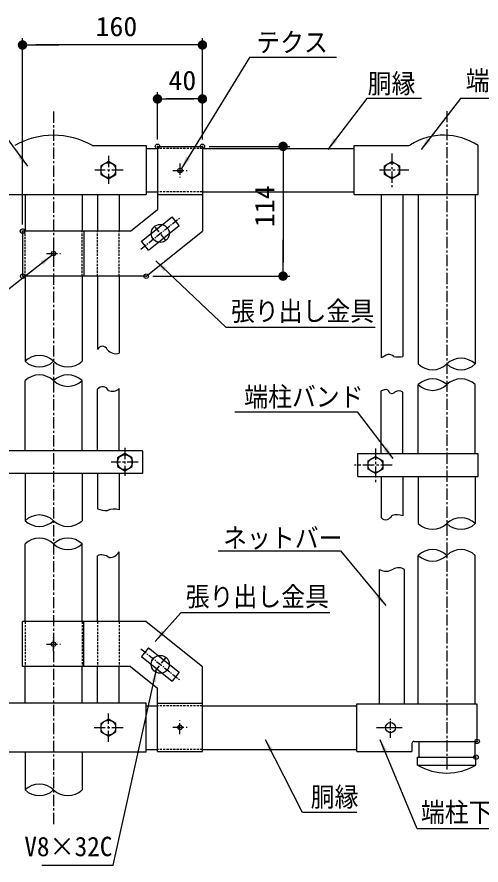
# Model space of a CAD drawing. Units: millimetres, scale not verified. Extents: x -5012 to 5012, y -3544 to 3544.
# Drawn here: x 2493 to 3526, y 217 to 2104 of the extents above; entities that cross this region are included whole.
import ezdxf
from ezdxf.enums import TextEntityAlignment as Align

# ---------------------------------------------------------------- set-up
doc = ezdxf.new("R2010")
doc.units = ezdxf.units.MM
doc.header["$LTSCALE"] = 20
doc.header["$PDMODE"] = 32
doc.header["$PDSIZE"] = 10
for name, pattern in [('USER1', [1.125, 0.75, -0.125, 0.125, -0.125]), ('USER2', [2, 1.25, -0.25, 0.25, -0.25]), ('USER3', [0.375, 0.25, -0.125])]:
    doc.linetypes.add(name, pattern=pattern)
for name, color, linetype, lineweight in [('0-0_5寸法', 1, 'Continuous', 25), ('0-2_7詳細', 7, 'Continuous', 25), ('0-3_8部品', 7, 'Continuous', 25), ('0-6_1部材', 7, 'Continuous', 25)]:
    doc.layers.add(name, color=color, linetype=linetype, lineweight=lineweight)
doc.layers.add('0-1_DEFPOINTS', color=7, linetype='Continuous')
doc.styles.add('ＭＳ ゴシック', font='')
doc.styles.get('ＭＳ ゴシック').set_extended_font_data('MS Gothic')

# ---------------------------------------------------------------- blocks, each defined once
blk = doc.blocks.new('M1')
at = {"layer": '0-0_5寸法'}
blk.add_line((-7, 0), (-54.01, 0), dxfattribs=at)
for points in [[(7, 0), (-7, 0), (-6.94, 0.88)], [(0, 0), (-6.94, -0.88), (-7, 0)], [(0, 0), (-7, 0), (7, 0)], [(6.94, 0.88), (-6.94, 0.88), (-6.78, 1.74)], [(7, 0), (-6.94, 0.88), (6.94, 0.88)], [(0, 0), (-6.78, -1.74), (-6.94, -0.88)], [(6.51, 2.58), (-6.78, 1.74), (-6.51, 2.58)], [(6.78, 1.74), (-6.78, 1.74), (6.51, 2.58)], [(6.94, 0.88), (-6.78, 1.74), (6.78, 1.74)], [(0, 0), (-6.51, -2.58), (-6.78, -1.74)], [(6.51, 2.58), (-6.51, 2.58), (-6.13, 3.37)], [(0, 0), (-6.13, -3.37), (-6.51, -2.58)], [(6.13, 3.37), (-6.13, 3.37), (-5.66, 4.11)], [(6.51, 2.58), (-6.13, 3.37), (6.13, 3.37)], [(0, 0), (-5.66, -4.11), (-6.13, -3.37)], [(5.66, 4.11), (-5.66, 4.11), (-5.1, 4.79)], [(6.13, 3.37), (-5.66, 4.11), (5.66, 4.11)], [(0, 0), (-5.1, -4.79), (-5.66, -4.11)], [(5.1, 4.79), (-5.1, 4.79), (-4.46, 5.39)], [(5.66, 4.11), (-5.1, 4.79), (5.1, 4.79)], [(0, 0), (-4.46, -5.39), (-5.1, -4.79)], [(3.75, 5.91), (-4.46, 5.39), (-3.75, 5.91)], [(4.46, 5.39), (-4.46, 5.39), (3.75, 5.91)], [(5.1, 4.79), (-4.46, 5.39), (4.46, 5.39)], [(0, 0), (-3.75, -5.91), (-4.46, -5.39)], [(3.75, 5.91), (-3.75, 5.91), (-2.98, 6.33)], [(0, 0), (-2.98, -6.33), (-3.75, -5.91)], [(2.98, 6.33), (-2.98, 6.33), (-2.16, 6.66)], [(3.75, 5.91), (-2.98, 6.33), (2.98, 6.33)], [(0, 0), (-2.16, -6.66), (-2.98, -6.33)], [(2.16, 6.66), (-2.16, 6.66), (-1.31, 6.88)], [(2.98, 6.33), (-2.16, 6.66), (2.16, 6.66)], [(0, 0), (-1.31, -6.88), (-2.16, -6.66)], [(1.31, 6.88), (-1.31, 6.88), (-0.44, 6.99)], [(2.16, 6.66), (-1.31, 6.88), (1.31, 6.88)], [(0, 0), (-0.44, -6.99), (-1.31, -6.88)], [(1.31, 6.88), (-0.44, 6.99), (0.44, 6.99)], [(0, 0), (0.44, -6.99), (-0.44, -6.99)], [(6.94, -0.88), (0, 0), (7, 0)], [(6.78, -1.74), (0, 0), (6.94, -0.88)], [(6.51, -2.58), (0, 0), (6.78, -1.74)], [(6.13, -3.37), (0, 0), (6.51, -2.58)], [(5.66, -4.11), (0, 0), (6.13, -3.37)], [(5.1, -4.79), (0, 0), (5.66, -4.11)], [(4.46, -5.39), (0, 0), (5.1, -4.79)], [(3.75, -5.91), (0, 0), (4.46, -5.39)], [(2.98, -6.33), (0, 0), (3.75, -5.91)], [(2.16, -6.66), (0, 0), (2.98, -6.33)], [(1.31, -6.88), (0, 0), (2.16, -6.66)], [(0.44, -6.99), (0, 0), (1.31, -6.88)]]:
    blk.add_solid(points, dxfattribs=at)

msp = doc.modelspace()

# ---------------------------------------------------------------- linework, layer by layer
at = {"layer": '0-0_5寸法'}
for p, q in [((2505.68, 1642.69), (2505.68, 2056.95)), ((2906, 1831.43), (2906, 2056.95)), ((2876, 2041.95), (2535.68, 2041.95)), ((3010.57, 2014.16), (2859.57, 1767.04)), ((3204.13, 2014.16), (3010.57, 2014.16)), ((2806, 1831.43), (2806, 1936.95)), ((2906, 1831.43), (2906, 1936.95)), ((2836, 1921.95), (2876, 1921.95)), ((2921, 1816.43), (3100.42, 1816.43)), ((3085.42, 1786.43), (3085.42, 1557.69)), ((2795.96, 1527.69), (3100.42, 1527.69)), ((3293.72, 523.07), (3350.64, 523.07))]:
    msp.add_line(p, q, dxfattribs=at)
for points in [[(2133.1, 1922.3), (2405.54, 1922.3), (2516.79, 1772.26)], [(3393.15, 1922.73), (3272.21, 1922.73), (3184.88, 1809.5)], [(3788.08, 1922.73), (3480.27, 1922.73), (3392.93, 1809.5)], [(2165.53, 1425.91), (2380.11, 1425.91), (2570.88, 1574.01)], [(3290.27, 1413.41), (2958.62, 1413.41), (2802.55, 1561.36)], [(2978.19, 1225.88), (3250.62, 1225.88), (3329.87, 1121.88)], [(2940.95, 916.13), (3213.38, 916.13), (3313.95, 794.73)], [(3189.64, 778.3), (2857.99, 778.3), (2800.74, 715.08)], [(3249.66, 334.62), (3128.72, 334.62), (3046.7, 496.17)], [(3648.81, 298.19), (3383.95, 298.19), (3301.79, 496.1)]]:
    msp.add_lwpolyline(points, dxfattribs=at)
for points in [[(3183.66, 1807.91), (3197.85, 1834.85), (3206.1, 1828.48)], [(3391.71, 1807.91), (3405.91, 1834.85), (3414.16, 1828.48)], [(2517.98, 1770.65), (2495.93, 1791.65), (2504.29, 1797.85)], [(2858.52, 1765.33), (2869.72, 1793.64), (2878.61, 1788.21)], [(2572.46, 1575.24), (2551.95, 1552.73), (2545.57, 1560.96)], [(2801.1, 1562.74), (2826.45, 1545.88), (2819.29, 1538.32)], [(3331.08, 1120.29), (3308.76, 1140.99), (3317.04, 1147.31)], [(3315.23, 793.19), (3292.08, 812.97), (3300.1, 819.62)], [(2799.4, 713.6), (2815.67, 739.33), (2823.39, 732.34)], [(3045.8, 497.95), (3064.02, 473.56), (3054.73, 468.84)], [(3301.03, 497.95), (3317.34, 472.24), (3307.72, 468.24)]]:
    msp.add_solid(points, dxfattribs=at)
at = {"layer": '0-1_DEFPOINTS'}
for p in [(2505.68, 2041.95), (2906, 1921.95), (2806, 1816.43), (2906, 1816.43), (2505.68, 1627.69), (2506.5, 1627.69), (2506.5, 1527.69), (2780.96, 1527.69), (3085.42, 1527.69), (3517.25, 492.45), (3514.75, 457.45)]:
    msp.add_point(p, dxfattribs=at)
at = {"layer": '0-2_7詳細', "color": 1, "linetype": 'USER2'}
for p, q in [((2574.75, 1893.68), (2574.75, 307.24)), ((3449.75, 1894.99), (3449.75, 426.93)), ((2696.67, 1795.3), (2696.67, 1733.31)), ((3327.83, 1800.42), (3327.83, 1725.34)), ((2729.76, 1763.55), (2666.36, 1763.55)), ((3365.09, 1763.55), (3295.66, 1763.55)), ((2733.5, 1145.47), (2733.5, 1083.48)), ((3291, 1144.3), (3291, 1069.22)), ((2763.37, 1113.72), (2703.19, 1113.72)), ((3328.26, 1107.43), (3244.38, 1107.43)), ((2696.67, 491.32), (2696.67, 554.82)), ((2664.78, 523.07), (2732.07, 523.07))]:
    msp.add_line(p, q, dxfattribs=at)
at = {"layer": '0-2_7詳細'}
for p, q in [((2661.11, 1818.16), (2781, 1818.16)), ((2781, 1818.16), (2781, 1708.94)), ((2781, 1811.81), (2806, 1811.81)), ((2906, 1811.81), (3243.5, 1811.81)), ((3243.5, 1708.94), (3243.5, 1818.16)), ((3243.5, 1818.16), (3362.19, 1818.16)), ((3519.6, 1708.94), (3519.6, 1818.16)), ((2696.67, 1782.62), (2680.16, 1773.08)), ((2713.18, 1773.08), (2696.67, 1782.62)), ((3311.32, 1773.08), (3327.83, 1782.62)), ((3327.83, 1782.62), (3344.34, 1773.08)), ((2680.16, 1773.08), (2680.16, 1754.02)), ((2713.18, 1754.02), (2713.18, 1773.08)), ((3311.32, 1754.02), (3311.32, 1773.08)), ((3344.34, 1773.08), (3344.34, 1754.02)), ((2680.16, 1754.02), (2696.67, 1744.49)), ((2696.67, 1744.49), (2713.18, 1754.02)), ((3327.83, 1744.49), (3311.32, 1754.02)), ((3344.34, 1754.02), (3327.83, 1744.49)), ((2368.5, 1708.94), (2781, 1708.94)), ((2511.25, 1708.94), (2511.25, 1627.69)), ((2638.25, 1708.94), (2638.25, 1627.69)), ((2672.54, 1708.94), (2672.54, 1627.69)), ((2720.8, 1708.94), (2720.8, 1627.69)), ((2781, 1715.29), (2805.99, 1715.29)), ((2905.99, 1715.29), (3243.5, 1715.29)), ((3243.5, 1708.94), (3519.6, 1708.94)), ((3303.7, 1708.94), (3303.7, 1345.71)), ((3351.96, 1708.94), (3351.96, 1348.97)), ((3386.25, 1708.94), (3386.25, 1332.19)), ((3513.25, 1708.94), (3513.25, 1332.19)), ((2511.25, 1527.69), (2511.25, 1338.47)), ((2638.25, 1527.69), (2638.25, 1338.47)), ((2672.54, 1527.69), (2672.54, 1364.7)), ((2720.8, 1527.69), (2720.8, 1355.97)), ((2511.25, 1139.12), (2511.25, 1295.14)), ((2638.25, 1139.12), (2638.25, 1295.14)), ((3386.25, 1132.83), (3386.25, 1286.25)), ((3513.25, 1132.83), (3513.25, 1286.25)), ((2672.54, 1139.12), (2672.54, 1276.24)), ((2720.8, 1139.12), (2720.8, 1277.64)), ((3303.7, 1132.83), (3303.7, 1272.72)), ((3351.96, 1132.83), (3351.96, 1269.46)), ((2772.87, 1139.12), (2376.63, 1139.12)), ((2733.5, 1132.78), (2716.99, 1123.25)), ((2750.01, 1123.25), (2733.5, 1132.78)), ((2772.87, 1139.12), (2772.87, 1088.32)), ((3251.63, 1132.83), (3519.6, 1132.83)), ((3251.63, 1082.03), (3251.63, 1132.83)), ((3519.6, 1082.03), (3519.6, 1132.83)), ((2716.99, 1123.25), (2716.99, 1104.19)), ((2750.01, 1104.19), (2750.01, 1123.25)), ((3274.49, 1116.96), (3291, 1126.49)), ((3274.49, 1097.9), (3274.49, 1116.96)), ((3291, 1126.49), (3307.51, 1116.96)), ((3307.51, 1116.96), (3307.51, 1097.9)), ((2716.99, 1104.19), (2733.5, 1094.66)), ((2733.5, 1094.66), (2750.01, 1104.19)), ((3291, 1088.36), (3274.49, 1097.9)), ((3307.51, 1097.9), (3291, 1088.36)), ((2772.87, 1088.32), (2376.63, 1088.32)), ((2511.25, 1088.32), (2511.25, 983.52)), ((2638.25, 1088.32), (2638.25, 983.52)), ((2672.54, 1088.32), (2672.54, 1009.75)), ((2720.8, 1088.32), (2720.8, 1007.98)), ((3251.63, 1082.03), (3519.6, 1082.03)), ((3303.7, 1082.03), (3303.7, 990.76)), ((3351.96, 1082.03), (3351.96, 994.02)), ((3386.25, 1082.03), (3386.25, 977.23)), ((3513.25, 1082.03), (3513.25, 977.23)), ((2511.25, 758.93), (2511.25, 931.84)), ((2638.25, 758.93), (2638.25, 931.84)), ((2720.8, 758.93), (2720.8, 914.35)), ((3386.25, 577.68), (3386.25, 906.44)), ((3513.25, 577.68), (3513.25, 906.44)), ((2672.54, 758.93), (2672.54, 905.61)), ((3299.89, 577.68), (3299.89, 874.88)), ((3355.77, 576.2), (3355.77, 874.99)), ((2511.25, 577.68), (2511.25, 658.93)), ((2638.25, 577.68), (2638.25, 658.93)), ((2672.54, 577.68), (2672.54, 658.93)), ((2720.8, 577.68), (2720.8, 658.93)), ((2781, 577.68), (2368.5, 577.68)), ((2781, 468.46), (2781, 577.68)), ((2781, 571.33), (2805.99, 571.33)), ((2905.99, 571.33), (3249.75, 571.33)), ((2696.67, 542.14), (2680.16, 532.6)), ((2680.16, 532.6), (2680.16, 513.54)), ((2713.18, 532.6), (2696.67, 542.14)), ((2713.18, 513.54), (2713.18, 532.6)), ((2680.16, 513.54), (2696.67, 504.01)), ((2696.67, 504.01), (2713.18, 513.54)), ((2781, 474.81), (2806, 474.81)), ((2906, 474.81), (3249.75, 474.81)), ((2677.98, 468.46), (2368.5, 468.46)), ((2511.25, 468.46), (2511.25, 384.64)), ((2638.25, 468.46), (2638.25, 384.64)), ((2781, 468.46), (2661.11, 468.46))]:
    msp.add_line(p, q, dxfattribs=at)
at = {"layer": '0-2_7詳細', "color": 1, "linetype": 'USER3'}
for p, q in [((2905.99, 1811.81), (2805.99, 1811.81)), ((2905.99, 1715.29), (2805.99, 1715.29)), ((2511.25, 1527.69), (2511.25, 1627.69)), ((2638.25, 1527.69), (2638.25, 1627.69)), ((2672.54, 1527.69), (2672.54, 1627.69)), ((2720.8, 1527.69), (2720.8, 1627.69)), ((2511.25, 758.93), (2511.25, 658.93)), ((2638.25, 758.93), (2638.25, 658.93)), ((2672.54, 758.93), (2672.54, 658.93)), ((2720.8, 758.93), (2720.8, 658.93)), ((2905.99, 571.33), (2805.99, 571.33)), ((2905.99, 474.81), (2805.99, 474.81))]:
    msp.add_line(p, q, dxfattribs=at)
at = {"layer": '0-2_7詳細'}
msp.add_lwpolyline([(2548.68, 217.38), (2707.11, 217.38), (2804, 652.22)], dxfattribs=at)
for centre, radius in [((2696.67, 1763.55), 16.51), ((3327.83, 1763.55), 16.51), ((2812.25, 1622.69), 20), ((2733.5, 1113.72), 16.51), ((3291, 1107.43), 16.51), ((2812.25, 663.93), 20), ((2696.67, 523.07), 16.51)]:
    msp.add_circle(centre, radius, dxfattribs=at)
for centre, radius, start, end in [((2574.75, 1666.47), 174.55, 60.34702, 119.65307), ((3442.76, 1701.5), 139.7, 56.62708, 121.91328), ((3362.19, 1830.86), 12.7, 270, 301.9133), ((2683.45, 1359.32), 12.17, 25.53463, 153.7139), ((2714.09, 1380.18), 25.12, 218.46376, 285.49008), ((2543, 1305.13), 46.04, 46.39933, 133.60161), ((3810.69, 424.99), 1051.07, 117.93148, 118.83925), ((3319.23, 1334.87), 18.77, 48.73564, 92.66361), ((3341.8, 1422.45), 74.17, 262.10245, 277.87393), ((3481.5, 1298.85), 46.04, 46.39839, 133.60067), ((2543, 1371.81), 46.04, 226.39891, 313.60217), ((2606.5, 1371.81), 46.04, 226.39641, 313.60367), ((3418, 1365.52), 46.04, 226.39633, 313.60359), ((3481.5, 1365.52), 46.04, 226.39783, 313.60109), ((2543, 1261.8), 46.04, 46.39634, 133.60359), ((2606.5, 1261.8), 46.04, 46.39833, 133.60159), ((2606.5, 1328.48), 46.04, 226.39941, 313.60168), ((3418, 1252.91), 46.04, 46.39641, 133.60366), ((3418, 1319.58), 46.04, 226.39832, 313.60059), ((3481.5, 1252.91), 46.04, 46.39841, 133.60167), ((2683.92, 1266.9), 14.72, 26.54885, 140.57342), ((2705.89, 1292.94), 21.36, 245.64888, 314.2756), ((3312.55, 1251.75), 22.77, 88.93778, 112.87356), ((3315.55, 1269.07), 6.03, 1.07141, 115.29814), ((3327.82, 1275.47), 8.85, 225.26337, 323.18272), ((3342.83, 1255.23), 16.91, 57.28815, 117.92741), ((2694.24, 1076.56), 70.25, 252.00746, 270.17596), ((2710.44, 962.63), 46.51, 77.13079, 110.10096), ((2543, 950.18), 46.04, 46.39933, 133.60161), ((2543, 1016.86), 46.04, 226.39891, 313.60217), ((2606.5, 1016.86), 46.04, 226.39641, 313.60367), ((3313.59, 997.7), 12.09, 215.10037, 289.07892), ((3306.25, 1011.08), 27.26, 294.47465, 323.26788), ((3339.13, 965.56), 31.22, 65.72084, 110.66745), ((3481.5, 943.89), 46.04, 46.39839, 133.60067), ((3418, 1010.57), 46.04, 226.39633, 313.60359), ((3481.5, 1010.57), 46.04, 226.39783, 313.60109), ((2543, 898.5), 46.04, 46.39634, 133.60445), ((2606.5, 898.5), 46.04, 46.39833, 133.60159), ((2606.5, 965.18), 46.04, 226.39941, 313.60265), ((2681.92, 883.12), 24.36, 48.60979, 112.62559), ((2698.74, 926.63), 25.25, 268.36905, 330.91565), ((3418, 873.1), 46.04, 46.39641, 133.60366), ((3418, 939.78), 46.04, 226.39832, 313.60059), ((3481.5, 873.1), 46.04, 46.39891, 133.60219), ((3314.33, 901.23), 30.05, 241.29468, 302.5929), ((3342.28, 851.86), 26.78, 59.74478, 116.07443), ((2543, 351.3), 46.04, 46.39933, 133.60161), ((2543, 417.98), 46.04, 226.39891, 313.60217), ((2606.5, 417.98), 46.04, 226.39641, 313.60367)]:
    msp.add_arc(centre, radius, start, end, dxfattribs=at)
msp.add_solid([(2804.45, 654.17), (2802.87, 623.76), (2792.71, 626.08)], dxfattribs=at)
at = {"layer": '0-3_8部品'}
for p, q in [((2806, 1816.43), (2805.98, 1675.76)), ((2806, 1816.43), (2906, 1816.43)), ((2906, 1816.43), (2905.97, 1627.69)), ((2805.99, 1708.94), (2905.99, 1708.94)), ((2745.88, 1627.69), (2805.98, 1675.76)), ((2770.28, 1605.12), (2838.61, 1659.78)), ((2854.23, 1640.25), (2838.61, 1659.78)), ((2505.68, 1627.69), (2505.68, 1527.69)), ((2745.88, 1627.69), (2505.68, 1627.69)), ((2642.18, 1627.69), (2642.18, 1527.69)), ((2780.96, 1527.69), (2905.97, 1627.69)), ((2785.9, 1585.6), (2854.23, 1640.25)), ((2785.9, 1585.6), (2770.28, 1605.12)), ((2780.96, 1527.69), (2505.68, 1527.69)), ((2780.96, 758.93), (2505.68, 758.93)), ((2642.18, 658.93), (2642.18, 758.93)), ((2780.96, 758.93), (2905.97, 658.93)), ((2785.9, 701.02), (2770.28, 681.5)), ((2785.9, 701.02), (2854.23, 646.37)), ((2770.28, 681.5), (2838.61, 626.84)), ((2745.88, 658.93), (2805.98, 610.86)), ((2854.23, 646.37), (2838.61, 626.84)), ((2906, 470.19), (2905.97, 658.93)), ((2806, 470.19), (2805.98, 610.86)), ((2805.99, 577.68), (2905.99, 577.68)), ((3249.75, 576.2), (3516, 576.2)), ((3249.75, 469.95), (3249.75, 576.2)), ((3517.25, 492.45), (3517.25, 576.2)), ((3377.25, 492.45), (3517.25, 492.45)), ((3372.25, 487.45), (3372.25, 469.95)), ((2806, 470.19), (2906, 470.19)), ((3249.75, 469.95), (3372.25, 469.95))]:
    msp.add_line(p, q, dxfattribs=at)
at = {"layer": '0-3_8部品', "color": 1, "linetype": 'USER2'}
for p, q in [((2856, 1778.25), (2855.99, 1747.5)), ((2839.96, 1762.69), (2871.72, 1762.69)), ((2574.75, 1593.25), (2574.75, 1562.5)), ((2558.72, 1577.69), (2590.47, 1577.69)), ((2574.75, 693.37), (2574.75, 724.12)), ((2558.72, 708.93), (2590.47, 708.93)), ((2856, 508.37), (2855.99, 539.12)), ((2839.96, 523.93), (2871.72, 523.93))]:
    msp.add_line(p, q, dxfattribs=at)
at = {"layer": '0-3_8部品', "color": 1, "linetype": 'USER1'}
for p, q in [((2768.93, 1588.04), (2855.57, 1657.34)), ((2823.58, 1608.52), (2800.92, 1636.85)), ((2768.93, 698.59), (2855.57, 629.28)), ((2823.58, 678.1), (2800.92, 649.77)), ((3324.75, 500.41), (3324.75, 544.31))]:
    msp.add_line(p, q, dxfattribs=at)
at = {"layer": '0-3_8部品'}
msp.add_lwpolyline([(2745.88, 658.93), (2505.68, 658.93), (2505.68, 758.93)], dxfattribs=at)
for centre, radius in [((2856, 1762.88), 5), ((2574.75, 1577.88), 5), ((2574.75, 708.74), 5), ((2856, 523.74), 5), ((3324.75, 523.07), 11.25)]:
    msp.add_circle(centre, radius, dxfattribs=at)
msp.add_arc((3377.25, 487.45), 5, 90, 180, dxfattribs=at)
at = {"layer": '0-6_1部材'}
for p, q in [((3387.25, 492.45), (3387.25, 457.45)), ((3512.25, 492.45), (3512.25, 457.45)), ((3384.75, 457.45), (3514.75, 457.45)), ((3384.75, 439.95), (3384.75, 457.45)), ((3514.75, 439.95), (3514.75, 457.45)), ((3384.75, 439.95), (3514.75, 439.95))]:
    msp.add_line(p, q, dxfattribs=at)
msp.add_arc((3449.75, 548.85), 126.83, 239.16865, 300.83135, dxfattribs=at)

# ---------------------------------------------------------------- block references
at = {"layer": '0-0_5寸法', "xscale": 1.5, "yscale": 1.5}
for p, rotation in [((2505.68, 2041.95), 180), ((2806, 1921.95), 180), ((3085.42, 1816.43), 90), ((3085.42, 1527.69), 270)]:
    msp.add_blockref('M1', p, dxfattribs=dict(at, rotation=rotation))
for p in [(2906, 2041.95), (2906, 1921.95)]:
    msp.add_blockref('M1', p, dxfattribs=at)

# ---------------------------------------------------------------- texts
at = {"layer": '0-0_5寸法', "color": 3, "style": 'ＭＳ ゴシック'}
for s, width, p in [('160', 1.05, (2668.34, 2048.62)), ('テクス', 0.9, (3025.81, 2013.41)), ('40', 1.05, (2830.5, 1928.62)), ('胴縁', 0.9, (3273.71, 1921.58)), ('端柱上継手', 0.9, (3491.85, 1928.35)), ('張り出し金具', 0.9, (2969.52, 1415.35)), ('端柱バンド', 0.9, (2999.06, 1224.77)), ('ネットバー', 0.9, (2952.08, 910.47)), ('張り出し金具', 0.9, (2868.88, 780.25)), ('胴縁', 0.9, (3147.03, 334.4)), ('端柱下継手', 0.9, (3392.16, 300.13))]:
    msp.add_text(s, height=43.26, dxfattribs=dict(at, width=width)).set_placement(p, align=Align.BOTTOM_LEFT)
at = {"layer": '0-0_5寸法', "color": 3, "style": 'ＭＳ ゴシック', "width": 1.05}
msp.add_text('114', height=43.26, rotation=90, dxfattribs=at).set_placement((3078.74, 1636.81), align=Align.BOTTOM_LEFT)
at = {"layer": '0-2_7詳細', "color": 3, "style": 'ＭＳ ゴシック', "width": 0.95}
msp.add_text('V8×32C', height=43.3, dxfattribs=at).set_placement((2509.81, 224.05), align=Align.BOTTOM_LEFT)

doc.saveas('drawing.dxf')
